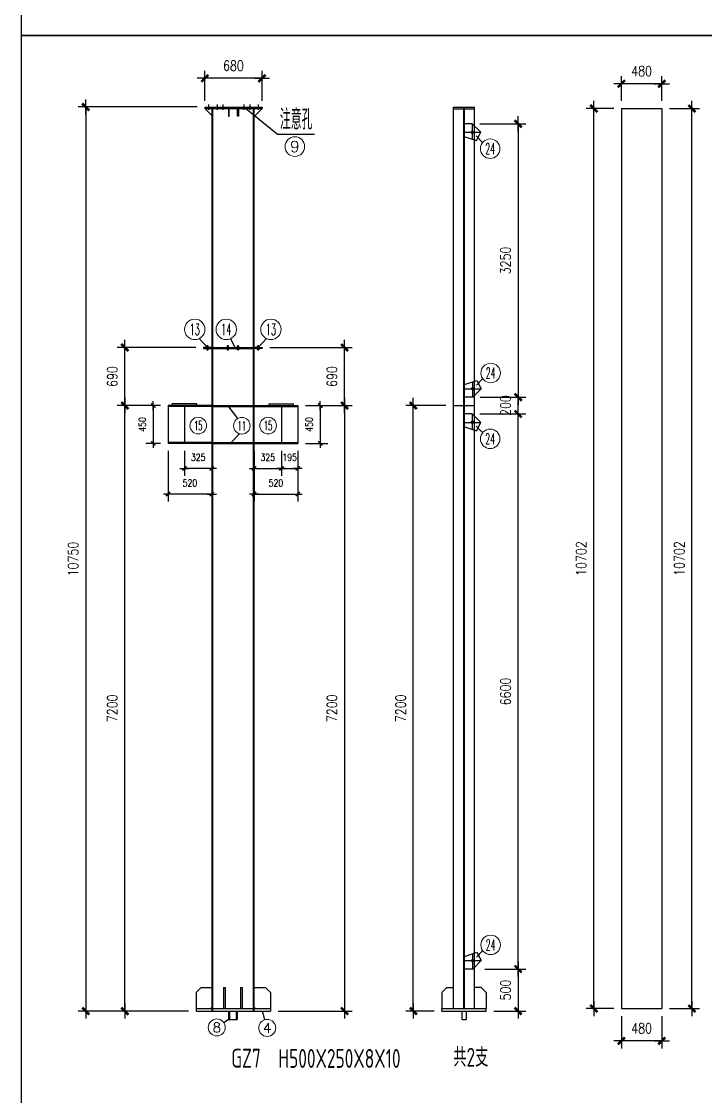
# Model space of a CAD drawing. Header units: millimetres. Extents: x 2451220 to 4527627, y -5186613 to -1639140.
# Drawn here: x 2483553 to 2491681, y -1788656 to -1775874 of the extents above; entities that cross this region are included whole.
import ezdxf
from ezdxf.enums import TextEntityAlignment as Align

# ---------------------------------------------------------------- set-up
doc = ezdxf.new("R2010")
doc.units = ezdxf.units.MM
doc.header["$LTSCALE"] = 1000
doc.header["$PDMODE"] = 34
doc.layers.add('钢架', color=7, linetype='Continuous', lineweight=25)
doc.styles.add('COMPLEX', font='COMPLEX')
doc.styles.add('DIM_FONT', font='simplex.shx', dxfattribs={"width": 0.8, "bigfont": 'hztxt.shx'})
doc.styles.add('hz', font='gbenor.shx', dxfattribs={"width": 0.75, "height": 100, "bigfont": 'gbcbig.shx'})
doc.styles.add('TSSD_Label', font='Tssdeng.shx', dxfattribs={"width": 0.7, "bigfont": 'hztxt.shx'})
doc.dimstyles.new('WGH(1)', dxfattribs={"dimscale": 1.2, "dimtxt": 100, "dimasz": 0.5, "dimexe": 75, "dimexo": 75, "dimgap": 75, "dimtad": 1, "dimdec": 0, "dimzin": 0, "dimdsep": 46, "dimtxsty": 'DIM_FONT', "dimblk1": '_DIMX', "dimblk2": '_DIMX', "dimsah": 1, "dimcen": 0.09, "dimclrd": 3, "dimclre": 3, "dimclrt": 7, "dimadec": 0, "dimazin": 0, "dimtfac": 1, "dimtdec": 0, "dimtix": 1, "dimtmove": 2, "dimatfit": 3, "dimldrblk": '_DIMX', "dimfxl": 1, "dimtolj": 1, "dimtzin": 0, "dimarcsym": 0})

# ---------------------------------------------------------------- blocks, each defined once
blk = doc.blocks.new('轴线标号')
at = {"lineweight": 13}
blk.add_circle((0, 0), 0.5, dxfattribs=at)
at = {"layer": '钢架', "lineweight": 13, "style": 'COMPLEX', "width": 1.041667}
blk.add_attdef('A', text='', height=0.56, dxfattribs=at).set_placement((-0.25, -0.28), (0.25, -0.28), align=Align.FIT)
blk = doc.blocks.new('_DIMX')
blk.add_line((-150, 0), (150, 0))
at = {"const_width": 50}
blk.add_lwpolyline([(-70, -70), (70, 70)], dxfattribs=at)
blk = doc.blocks.new('*D2250')
at = {"color": 3, "lineweight": -2}
for p, q in [((2485204, -1780441), (2485029, -1780441)), ((2485119, -1780442), (2485119, -1780891)), ((2485204, -1780891), (2485029, -1780891))]:
    blk.add_line(p, q, dxfattribs=at)
at = {"layer": 'Defpoints', "color": 0}
for p in [(2485294, -1780441), (2485119, -1780891), (2485294, -1780891)]:
    blk.add_point(p, dxfattribs=at)
at = {"color": 3, "lineweight": -2, "xscale": 0.36, "yscale": 0.36, "zscale": 0.36}
for p, rotation in [((2485119, -1780441), 90), ((2485119, -1780891), 270)]:
    blk.add_blockref('_DIMX', p, dxfattribs=dict(at, rotation=rotation))
at = {"color": 7, "insert": (2484987, -1780666), "char_height": 84, "attachment_point": 5, "rotation": 90, "style": 'DIM_FONT'}
blk.add_mtext('\\A1;450', dxfattribs=at)
blk = doc.blocks.new('*D2251')
at = {"color": 3, "lineweight": -2}
for p, q in [((2485489, -1780981), (2485489, -1781278)), ((2485814, -1780981), (2485814, -1781278)), ((2485489, -1781188), (2485489, -1781188)), ((2485814, -1781188), (2485489, -1781188)), ((2485815, -1781188), (2485815, -1781188))]:
    blk.add_line(p, q, dxfattribs=at)
at = {"layer": 'Defpoints', "color": 0}
for p in [(2485489, -1780891), (2485814, -1780891), (2485489, -1781188)]:
    blk.add_point(p, dxfattribs=at)
at = {"color": 3, "lineweight": -2, "xscale": 0.36, "yscale": 0.36, "zscale": 0.36}
blk.add_blockref('_DIMX', (2485489, -1781188), dxfattribs=at)
at = {"color": 3, "lineweight": -2, "xscale": 0.36, "yscale": 0.36, "zscale": 0.36, "rotation": 180}
blk.add_blockref('_DIMX', (2485814, -1781188), dxfattribs=at)
at = {"color": 7, "insert": (2485652, -1781056), "char_height": 84, "attachment_point": 5, "style": 'DIM_FONT'}
blk.add_mtext('\\A1;325', dxfattribs=at)
blk = doc.blocks.new('*D2252')
at = {"color": 3, "lineweight": -2}
for p, q in [((2485294, -1780981), (2485294, -1781583)), ((2485814, -1780981), (2485814, -1781583)), ((2485814, -1781493), (2485295, -1781493))]:
    blk.add_line(p, q, dxfattribs=at)
at = {"layer": 'Defpoints', "color": 0}
for p in [(2485294, -1780891), (2485814, -1780891), (2485294, -1781493)]:
    blk.add_point(p, dxfattribs=at)
at = {"color": 3, "lineweight": -2, "xscale": 0.36, "yscale": 0.36, "zscale": 0.36, "rotation": 180}
blk.add_blockref('_DIMX', (2485294, -1781493), dxfattribs=at)
at = {"color": 3, "lineweight": -2, "xscale": 0.36, "yscale": 0.36, "zscale": 0.36}
blk.add_blockref('_DIMX', (2485814, -1781493), dxfattribs=at)
at = {"color": 7, "insert": (2485554, -1781361), "char_height": 84, "attachment_point": 5, "style": 'DIM_FONT'}
blk.add_mtext('\\A1;520', dxfattribs=at)
blk = doc.blocks.new('*D2253')
at = {"color": 3, "lineweight": -2}
for p, q in [((2485731, -1776819), (2485731, -1776460)), ((2486411, -1776550), (2485732, -1776550)), ((2486411, -1776819), (2486411, -1776460))]:
    blk.add_line(p, q, dxfattribs=at)
at = {"layer": 'Defpoints', "color": 0}
for p in [(2485731, -1776550), (2485731, -1776909), (2486411, -1776909)]:
    blk.add_point(p, dxfattribs=at)
at = {"color": 3, "lineweight": -2, "xscale": 0.6, "yscale": 0.6, "zscale": 0.6, "rotation": 180}
blk.add_blockref('_DIMX', (2485731, -1776550), dxfattribs=at)
at = {"color": 3, "lineweight": -2, "xscale": 0.6, "yscale": 0.6, "zscale": 0.6}
blk.add_blockref('_DIMX', (2486411, -1776550), dxfattribs=at)
at = {"color": 7, "insert": (2486071, -1776400), "char_height": 120, "attachment_point": 5, "style": 'DIM_FONT'}
blk.add_mtext('\\A1;680', dxfattribs=at)
blk = doc.blocks.new('*D2254')
at = {"color": 3, "lineweight": -2}
for p, q in [((2487016, -1780441), (2487193, -1780441)), ((2487103, -1780442), (2487103, -1780891)), ((2486926, -1780891), (2487193, -1780891))]:
    blk.add_line(p, q, dxfattribs=at)
at = {"layer": 'Defpoints', "color": 0}
for p in [(2486926, -1780441), (2486836, -1780891), (2487103, -1780891)]:
    blk.add_point(p, dxfattribs=at)
at = {"color": 3, "lineweight": -2, "xscale": 0.36, "yscale": 0.36, "zscale": 0.36}
for p, rotation in [((2487103, -1780441), 90), ((2487103, -1780891), 270)]:
    blk.add_blockref('_DIMX', p, dxfattribs=dict(at, rotation=rotation))
at = {"color": 7, "insert": (2486971, -1780666), "char_height": 84, "attachment_point": 5, "rotation": 90, "style": 'DIM_FONT'}
blk.add_mtext('\\A1;450', dxfattribs=at)
blk = doc.blocks.new('*D2255')
at = {"color": 3, "lineweight": -2}
for p, q in [((2486316, -1780981), (2486316, -1781278)), ((2486641, -1780981), (2486641, -1781278)), ((2486316, -1781188), (2486316, -1781188)), ((2486316, -1781188), (2486641, -1781188)), ((2486642, -1781188), (2486642, -1781188))]:
    blk.add_line(p, q, dxfattribs=at)
at = {"layer": 'Defpoints', "color": 0}
for p in [(2486316, -1780891), (2486641, -1780891), (2486641, -1781188)]:
    blk.add_point(p, dxfattribs=at)
at = {"color": 3, "lineweight": -2, "xscale": 0.36, "yscale": 0.36, "zscale": 0.36}
blk.add_blockref('_DIMX', (2486316, -1781188), dxfattribs=at)
at = {"color": 3, "lineweight": -2, "xscale": 0.36, "yscale": 0.36, "zscale": 0.36, "rotation": 180}
blk.add_blockref('_DIMX', (2486641, -1781188), dxfattribs=at)
at = {"color": 7, "insert": (2486479, -1781056), "char_height": 84, "attachment_point": 5, "style": 'DIM_FONT'}
blk.add_mtext('\\A1;325', dxfattribs=at)
blk = doc.blocks.new('*D2256')
at = {"color": 3, "lineweight": -2}
for p, q in [((2486316, -1780981), (2486316, -1781583)), ((2486836, -1780981), (2486836, -1781583)), ((2486317, -1781493), (2486836, -1781493))]:
    blk.add_line(p, q, dxfattribs=at)
at = {"layer": 'Defpoints', "color": 0}
for p in [(2486316, -1780891), (2486836, -1780891), (2486836, -1781493)]:
    blk.add_point(p, dxfattribs=at)
at = {"color": 3, "lineweight": -2, "xscale": 0.36, "yscale": 0.36, "zscale": 0.36, "rotation": 180}
blk.add_blockref('_DIMX', (2486316, -1781493), dxfattribs=at)
at = {"color": 3, "lineweight": -2, "xscale": 0.36, "yscale": 0.36, "zscale": 0.36}
blk.add_blockref('_DIMX', (2486836, -1781493), dxfattribs=at)
at = {"color": 7, "insert": (2486576, -1781361), "char_height": 84, "attachment_point": 5, "style": 'DIM_FONT'}
blk.add_mtext('\\A1;520', dxfattribs=at)
blk = doc.blocks.new('*D2257')
at = {"color": 3, "lineweight": -2}
for p, q in [((2486926, -1780441), (2487482, -1780441)), ((2487392, -1780442), (2487392, -1787641)), ((2486603, -1787641), (2487482, -1787641))]:
    blk.add_line(p, q, dxfattribs=at)
at = {"layer": 'Defpoints', "color": 0}
for p in [(2486836, -1780441), (2486513, -1787641), (2487392, -1787641)]:
    blk.add_point(p, dxfattribs=at)
at = {"color": 3, "lineweight": -2, "xscale": 0.6, "yscale": 0.6, "zscale": 0.6}
for p, rotation in [((2487392, -1780441), 90), ((2487392, -1787641), 270)]:
    blk.add_blockref('_DIMX', p, dxfattribs=dict(at, rotation=rotation))
at = {"color": 7, "insert": (2487242, -1784041), "char_height": 120, "attachment_point": 5, "rotation": 90, "style": 'DIM_FONT'}
blk.add_mtext('\\A1;7200', dxfattribs=at)
blk = doc.blocks.new('*D492')
at = {"color": 3, "lineweight": -2}
for p, q in [((2485641, -1776891), (2484226, -1776891)), ((2484316, -1776892), (2484316, -1787641)), ((2485100, -1787641), (2484226, -1787641))]:
    blk.add_line(p, q, dxfattribs=at)
at = {"layer": 'Defpoints', "color": 0}
for p in [(2485731, -1776891), (2484316, -1787641), (2485190, -1787641)]:
    blk.add_point(p, dxfattribs=at)
at = {"color": 3, "lineweight": -2, "xscale": 0.6, "yscale": 0.6, "zscale": 0.6}
for p, rotation in [((2484316, -1776891), 90), ((2484316, -1787641), 270)]:
    blk.add_blockref('_DIMX', p, dxfattribs=dict(at, rotation=rotation))
at = {"color": 7, "insert": (2484166, -1782266), "char_height": 120, "attachment_point": 5, "rotation": 90, "style": 'DIM_FONT'}
blk.add_mtext('\\A1;10750', dxfattribs=at)
blk = doc.blocks.new('*D493')
at = {"color": 3, "lineweight": -2}
for p, q in [((2486641, -1780981), (2486641, -1781278)), ((2486836, -1780981), (2486836, -1781278)), ((2486641, -1781188), (2486641, -1781188)), ((2486641, -1781188), (2486836, -1781188)), ((2486837, -1781188), (2486837, -1781188))]:
    blk.add_line(p, q, dxfattribs=at)
at = {"layer": 'Defpoints', "color": 0}
for p in [(2486641, -1780891), (2486836, -1780891), (2486836, -1781188)]:
    blk.add_point(p, dxfattribs=at)
at = {"color": 3, "lineweight": -2, "xscale": 0.36, "yscale": 0.36, "zscale": 0.36}
blk.add_blockref('_DIMX', (2486641, -1781188), dxfattribs=at)
at = {"color": 3, "lineweight": -2, "xscale": 0.36, "yscale": 0.36, "zscale": 0.36, "rotation": 180}
blk.add_blockref('_DIMX', (2486836, -1781188), dxfattribs=at)
at = {"color": 7, "insert": (2486739, -1781056), "char_height": 84, "attachment_point": 5, "style": 'DIM_FONT'}
blk.add_mtext('\\A1;195', dxfattribs=at)
blk = doc.blocks.new('*D2258')
at = {"color": 3, "lineweight": -2}
for p, q in [((2486504, -1779751), (2487482, -1779751)), ((2487392, -1780441), (2487392, -1779752)), ((2487016, -1780441), (2487482, -1780441))]:
    blk.add_line(p, q, dxfattribs=at)
at = {"layer": 'Defpoints', "color": 0}
for p in [(2486414, -1779751), (2487392, -1779751), (2486926, -1780441)]:
    blk.add_point(p, dxfattribs=at)
at = {"color": 3, "lineweight": -2, "xscale": 0.6, "yscale": 0.6, "zscale": 0.6}
for p, rotation in [((2487392, -1779751), 90), ((2487392, -1780441), 270)]:
    blk.add_blockref('_DIMX', p, dxfattribs=dict(at, rotation=rotation))
at = {"color": 7, "insert": (2487242, -1780096), "char_height": 120, "attachment_point": 5, "rotation": 90, "style": 'DIM_FONT'}
blk.add_mtext('\\A1;690', dxfattribs=at)
blk = doc.blocks.new('*D2259')
at = {"color": 3, "lineweight": -2}
for p, q in [((2489000, -1777091), (2489545, -1777091)), ((2489455, -1777092), (2489455, -1780341)), ((2489005, -1780341), (2489545, -1780341))]:
    blk.add_line(p, q, dxfattribs=at)
at = {"layer": 'Defpoints', "color": 0}
for p in [(2488910, -1777091), (2488915, -1780341), (2489455, -1780341)]:
    blk.add_point(p, dxfattribs=at)
at = {"color": 3, "lineweight": -2, "xscale": 0.6, "yscale": 0.6, "zscale": 0.6}
for p, rotation in [((2489455, -1777091), 90), ((2489455, -1780341), 270)]:
    blk.add_blockref('_DIMX', p, dxfattribs=dict(at, rotation=rotation))
at = {"color": 7, "insert": (2489305, -1778716), "char_height": 120, "attachment_point": 5, "rotation": 90, "style": 'DIM_FONT'}
blk.add_mtext('\\A1;3250', dxfattribs=at)
blk = doc.blocks.new('*D494')
at = {"color": 3, "lineweight": -2}
for p, q in [((2489188, -1780341), (2489545, -1780341)), ((2489455, -1780341), (2489455, -1780340)), ((2489455, -1780541), (2489455, -1780341)), ((2489090, -1780541), (2489545, -1780541)), ((2489455, -1780542), (2489455, -1780542))]:
    blk.add_line(p, q, dxfattribs=at)
at = {"layer": 'Defpoints', "color": 0}
for p in [(2489098, -1780341), (2489455, -1780341), (2489000, -1780541)]:
    blk.add_point(p, dxfattribs=at)
at = {"color": 3, "lineweight": -2, "xscale": 0.6, "yscale": 0.6, "zscale": 0.6}
for p, rotation in [((2489455, -1780341), 270), ((2489455, -1780541), 90)]:
    blk.add_blockref('_DIMX', p, dxfattribs=dict(at, rotation=rotation))
at = {"color": 7, "insert": (2489305, -1780441), "char_height": 120, "attachment_point": 5, "rotation": 90, "style": 'DIM_FONT'}
blk.add_mtext('\\A1;200', dxfattribs=at)
blk = doc.blocks.new('*D2260')
at = {"color": 3, "lineweight": -2}
for p, q in [((2490682, -1787701), (2490682, -1788086)), ((2491162, -1787701), (2491162, -1788086)), ((2491161, -1787996), (2490682, -1787996))]:
    blk.add_line(p, q, dxfattribs=at)
at = {"layer": 'Defpoints', "color": 0}
for p in [(2490682, -1787611), (2491162, -1787611), (2490682, -1787996)]:
    blk.add_point(p, dxfattribs=at)
at = {"color": 3, "lineweight": -2, "xscale": 0.6, "yscale": 0.6, "zscale": 0.6, "rotation": 180}
blk.add_blockref('_DIMX', (2490682, -1787996), dxfattribs=at)
at = {"color": 3, "lineweight": -2, "xscale": 0.6, "yscale": 0.6, "zscale": 0.6}
blk.add_blockref('_DIMX', (2491162, -1787996), dxfattribs=at)
at = {"color": 7, "insert": (2490922, -1787846), "char_height": 120, "attachment_point": 5, "style": 'DIM_FONT'}
blk.add_mtext('\\A1;480', dxfattribs=at)
blk = doc.blocks.new('*D2261')
at = {"color": 3, "lineweight": -2}
for p, q in [((2490592, -1776909), (2490264, -1776909)), ((2490354, -1787611), (2490354, -1776910)), ((2490592, -1787611), (2490264, -1787611))]:
    blk.add_line(p, q, dxfattribs=at)
at = {"layer": 'Defpoints', "color": 0}
for p in [(2490354, -1776909), (2490682, -1776909), (2490682, -1787611)]:
    blk.add_point(p, dxfattribs=at)
at = {"color": 3, "lineweight": -2, "xscale": 0.6, "yscale": 0.6, "zscale": 0.6}
for p, rotation in [((2490354, -1776909), 90), ((2490354, -1787611), 270)]:
    blk.add_blockref('_DIMX', p, dxfattribs=dict(at, rotation=rotation))
at = {"color": 7, "insert": (2490204, -1782260), "char_height": 120, "attachment_point": 5, "rotation": 90, "style": 'DIM_FONT'}
blk.add_mtext('\\A1;10702', dxfattribs=at)
blk = doc.blocks.new('*D2262')
at = {"color": 3, "lineweight": -2}
for p, q in [((2491252, -1776909), (2491610, -1776909)), ((2491520, -1787611), (2491520, -1776910)), ((2491252, -1787611), (2491610, -1787611))]:
    blk.add_line(p, q, dxfattribs=at)
at = {"layer": 'Defpoints', "color": 0}
for p in [(2491162, -1776909), (2491520, -1776909), (2491162, -1787611)]:
    blk.add_point(p, dxfattribs=at)
at = {"color": 3, "lineweight": -2, "xscale": 0.6, "yscale": 0.6, "zscale": 0.6}
for p, rotation in [((2491520, -1776909), 90), ((2491520, -1787611), 270)]:
    blk.add_blockref('_DIMX', p, dxfattribs=dict(at, rotation=rotation))
at = {"color": 7, "insert": (2491370, -1782260), "char_height": 120, "attachment_point": 5, "rotation": 90, "style": 'DIM_FONT'}
blk.add_mtext('\\A1;10702', dxfattribs=at)
blk = doc.blocks.new('*D2304')
at = {"color": 3, "lineweight": -2}
for p, q in [((2485204, -1780441), (2484691, -1780441)), ((2484781, -1787641), (2484781, -1780442)), ((2485539, -1787641), (2484691, -1787641))]:
    blk.add_line(p, q, dxfattribs=at)
at = {"layer": 'Defpoints', "color": 0}
for p in [(2484781, -1780441), (2485294, -1780441), (2485629, -1787641)]:
    blk.add_point(p, dxfattribs=at)
at = {"color": 3, "lineweight": -2, "xscale": 0.6, "yscale": 0.6, "zscale": 0.6}
for p, rotation in [((2484781, -1780441), 90), ((2484781, -1787641), 270)]:
    blk.add_blockref('_DIMX', p, dxfattribs=dict(at, rotation=rotation))
at = {"color": 7, "insert": (2484631, -1784041), "char_height": 120, "attachment_point": 5, "rotation": 90, "style": 'DIM_FONT'}
blk.add_mtext('\\A1;7200', dxfattribs=at)
blk = doc.blocks.new('*D2305')
at = {"color": 3, "lineweight": -2}
for p, q in [((2485624, -1779751), (2484691, -1779751)), ((2484781, -1780441), (2484781, -1779752)), ((2485204, -1780441), (2484691, -1780441))]:
    blk.add_line(p, q, dxfattribs=at)
at = {"layer": 'Defpoints', "color": 0}
for p in [(2484781, -1779751), (2485714, -1779751), (2485294, -1780441)]:
    blk.add_point(p, dxfattribs=at)
at = {"color": 3, "lineweight": -2, "xscale": 0.6, "yscale": 0.6, "zscale": 0.6}
for p, rotation in [((2484781, -1779751), 90), ((2484781, -1780441), 270)]:
    blk.add_blockref('_DIMX', p, dxfattribs=dict(at, rotation=rotation))
at = {"color": 7, "insert": (2484631, -1780096), "char_height": 120, "attachment_point": 5, "rotation": 90, "style": 'DIM_FONT'}
blk.add_mtext('\\A1;690', dxfattribs=at)
blk = doc.blocks.new('*D2306')
at = {"color": 3, "lineweight": -2}
for p, q in [((2488596, -1780441), (2488119, -1780441)), ((2488209, -1787641), (2488209, -1780442)), ((2488456, -1787641), (2488119, -1787641))]:
    blk.add_line(p, q, dxfattribs=at)
at = {"layer": 'Defpoints', "color": 0}
for p in [(2488209, -1780441), (2488686, -1780441), (2488546, -1787641)]:
    blk.add_point(p, dxfattribs=at)
at = {"color": 3, "lineweight": -2, "xscale": 0.6, "yscale": 0.6, "zscale": 0.6}
for p, rotation in [((2488209, -1780441), 90), ((2488209, -1787641), 270)]:
    blk.add_blockref('_DIMX', p, dxfattribs=dict(at, rotation=rotation))
at = {"color": 7, "insert": (2488059, -1784041), "char_height": 120, "attachment_point": 5, "rotation": 90, "style": 'DIM_FONT'}
blk.add_mtext('\\A1;7200', dxfattribs=at)
blk = doc.blocks.new('*D503')
at = {"color": 3, "lineweight": -2}
for p, q in [((2489000, -1780541), (2489545, -1780541)), ((2489455, -1787141), (2489455, -1780542)), ((2489060, -1787141), (2489545, -1787141))]:
    blk.add_line(p, q, dxfattribs=at)
at = {"layer": 'Defpoints', "color": 0}
for p in [(2488910, -1780541), (2489455, -1780541), (2488970, -1787141)]:
    blk.add_point(p, dxfattribs=at)
at = {"color": 3, "lineweight": -2, "xscale": 0.6, "yscale": 0.6, "zscale": 0.6}
for p, rotation in [((2489455, -1780541), 90), ((2489455, -1787141), 270)]:
    blk.add_blockref('_DIMX', p, dxfattribs=dict(at, rotation=rotation))
at = {"color": 7, "insert": (2489305, -1783841), "char_height": 120, "attachment_point": 5, "rotation": 90, "style": 'DIM_FONT'}
blk.add_mtext('\\A1;6600', dxfattribs=at)
blk = doc.blocks.new('*D504')
at = {"color": 3, "lineweight": -2}
for p, q in [((2489166, -1787141), (2489545, -1787141)), ((2489455, -1787142), (2489455, -1787641)), ((2489166, -1787641), (2489545, -1787641))]:
    blk.add_line(p, q, dxfattribs=at)
at = {"layer": 'Defpoints', "color": 0}
for p in [(2489076, -1787141), (2489076, -1787641), (2489455, -1787641)]:
    blk.add_point(p, dxfattribs=at)
at = {"color": 3, "lineweight": -2, "xscale": 0.6, "yscale": 0.6, "zscale": 0.6}
for p, rotation in [((2489455, -1787141), 90), ((2489455, -1787641), 270)]:
    blk.add_blockref('_DIMX', p, dxfattribs=dict(at, rotation=rotation))
at = {"color": 7, "insert": (2489305, -1787391), "char_height": 120, "attachment_point": 5, "rotation": 90, "style": 'DIM_FONT'}
blk.add_mtext('\\A1;500', dxfattribs=at)
blk = doc.blocks.new('*D1135')
at = {"color": 3, "lineweight": -2}
for p, q in [((2490682, -1776819), (2490682, -1776525)), ((2491162, -1776819), (2491162, -1776525)), ((2491161, -1776615), (2490682, -1776615))]:
    blk.add_line(p, q, dxfattribs=at)
at = {"layer": 'Defpoints', "color": 0}
for p in [(2490682, -1776615), (2490682, -1776909), (2491162, -1776909)]:
    blk.add_point(p, dxfattribs=at)
at = {"color": 3, "lineweight": -2, "xscale": 0.6, "yscale": 0.6, "zscale": 0.6, "rotation": 180}
blk.add_blockref('_DIMX', (2490682, -1776615), dxfattribs=at)
at = {"color": 3, "lineweight": -2, "xscale": 0.6, "yscale": 0.6, "zscale": 0.6}
blk.add_blockref('_DIMX', (2491162, -1776615), dxfattribs=at)
at = {"color": 7, "insert": (2490922, -1776465), "char_height": 120, "attachment_point": 5, "style": 'DIM_FONT'}
blk.add_mtext('\\A1;480', dxfattribs=at)

msp = doc.modelspace()

# ---------------------------------------------------------------- linework, layer by layer
at = {"color": 2}
for p, q in [((2485731.3, -1776891.3), (2486411.3, -1776891.3)), ((2485731.3, -1776891.3), (2485731.3, -1776909.3)), ((2485731.3, -1776909.3), (2486411.3, -1776909.3)), ((2485776.3, -1776859.4), (2485776.3, -1776926)), ((2485876.3, -1776859.4), (2485876.3, -1776926)), ((2485946.3, -1776859.4), (2485946.3, -1776926)), ((2486196.3, -1776859.4), (2486196.3, -1776926)), ((2486266.3, -1776859.4), (2486266.3, -1776926)), ((2486366.3, -1776859.4), (2486366.3, -1776926)), ((2486411.3, -1776891.3), (2486411.3, -1776909.3)), ((2490681.8, -1776909.3), (2491161.8, -1776909.3))]:
    msp.add_line(p, q, dxfattribs=at)
for p, q in [((2485731.3, -1776909.3), (2485821.3, -1776999.3)), ((2485814.3, -1776909.3), (2485814.3, -1787641.3)), ((2485824.3, -1776909.3), (2485824.3, -1787641.3)), ((2486591.1, -1777214.4), (2486196.3, -1776891.3)), ((2486304.3, -1776909.3), (2486304.3, -1787641.3)), ((2486314.3, -1776909.3), (2486314.3, -1787641.3)), ((2486321.3, -1776999.3), (2486411.3, -1776909.3)), ((2488686.4, -1787611.3), (2488686.4, -1776891.3)), ((2488686.4, -1776891.3), (2488936.4, -1776891.3)), ((2488686.4, -1776911.3), (2488936.4, -1776911.3)), ((2488807.4, -1787611.3), (2488807.4, -1776891.3)), ((2488811.4, -1787611.3), (2488811.4, -1776891.3)), ((2488815.4, -1787611.3), (2488815.4, -1776891.3)), ((2488936.4, -1787611.3), (2488936.4, -1776891.3)), ((2490681.8, -1776909.3), (2490681.8, -1787611.3)), ((2491161.8, -1776909.3), (2491161.8, -1787611.3)), ((2488910.3, -1777091.2), (2488810.3, -1777091.2)), ((2488910.3, -1777091.2), (2488810.3, -1777091.2)), ((2488810.3, -1777191.2), (2489010.3, -1777191.2)), ((2488910.3, -1777091.2), (2488910.3, -1777274.5)), ((2488910.3, -1777091.2), (2489010.3, -1777191.2)), ((2488960.3, -1777291.2), (2489010.3, -1777191.2)), ((2486591.1, -1777214.4), (2487035.3, -1777214.4)), ((2488810.3, -1777241.2), (2488960.3, -1777291.2)), ((2489027.8, -1777307.7), (2488954.2, -1777234.2)), ((2485764.3, -1779751.3), (2485663.7, -1779644.6)), ((2485814.3, -1779751.3), (2485714.3, -1779751.3)), ((2485714.3, -1779751.3), (2485714.3, -1779761.3)), ((2485714.3, -1779761.3), (2485814.3, -1779761.3)), ((2485764.3, -1779721), (2485764.3, -1779786.3)), ((2485764.3, -1779751.3), (2485799.3, -1779751.3)), ((2485826.3, -1779751.3), (2486304.3, -1779751.3)), ((2485826.3, -1779761.3), (2486304.3, -1779761.3)), ((2486003.5, -1779721), (2486003.5, -1779786.3)), ((2486037.1, -1779645.1), (2486089.7, -1779751.3)), ((2486125.2, -1779721), (2486125.2, -1779786.3)), ((2486314.3, -1779751.3), (2486414.3, -1779751.3)), ((2486414.3, -1779761.3), (2486314.3, -1779761.3)), ((2486364.3, -1779751.3), (2486329.3, -1779751.3)), ((2486364.3, -1779751.3), (2486465, -1779644.6)), ((2486364.3, -1779721), (2486364.3, -1779786.3)), ((2486414.3, -1779751.3), (2486414.3, -1779761.3)), ((2488815.4, -1780191.3), (2488965.4, -1780141.3)), ((2489033, -1780124.7), (2488959.3, -1780198.2)), ((2488965.4, -1780141.3), (2489015.4, -1780241.3)), ((2488815.4, -1780241.3), (2489015.4, -1780241.3)), ((2488915.4, -1780341.3), (2488915.4, -1780158)), ((2488915.4, -1780341.3), (2489015.4, -1780241.3)), ((2488915.4, -1780341.3), (2488815.4, -1780341.3)), ((2485814.3, -1780441.3), (2485294.3, -1780441.3)), ((2485294.3, -1780441.3), (2485294.3, -1780891.3)), ((2485814.3, -1780453.3), (2485294.3, -1780453.3)), ((2485634.3, -1780421.3), (2485344.3, -1780421.3)), ((2485344.3, -1780441.3), (2485344.3, -1780421.3)), ((2485489.3, -1780453.3), (2485489.3, -1780879.3)), ((2485634.3, -1780441.3), (2485634.3, -1780421.3)), ((2485826.3, -1780441.3), (2486304.3, -1780441.3)), ((2485826.3, -1780451.3), (2486304.3, -1780451.3)), ((2486122.7, -1780594.2), (2486019.7, -1780459.7)), ((2486316.3, -1780441.3), (2486836.3, -1780441.3)), ((2486316.3, -1780453.3), (2486836.3, -1780453.3)), ((2486496.3, -1780421.3), (2486786.3, -1780421.3)), ((2486496.3, -1780441.3), (2486496.3, -1780421.3)), ((2486641.3, -1780453.3), (2486641.3, -1780879.3)), ((2486786.3, -1780441.3), (2486786.3, -1780421.3)), ((2486836.3, -1780441.3), (2486836.3, -1780891.3)), ((2488686.4, -1780441.3), (2488936.4, -1780441.3)), ((2488910.3, -1780541.3), (2488810.3, -1780541.3)), ((2488910.3, -1780541.3), (2488810.3, -1780541.3)), ((2488810.3, -1780641.3), (2489010.3, -1780641.3)), ((2488910.3, -1780541.3), (2488910.3, -1780724.6)), ((2488910.3, -1780541.3), (2489010.3, -1780641.3)), ((2488960.3, -1780741.3), (2489010.3, -1780641.3)), ((2486144.7, -1780775.8), (2486033.6, -1780891.3)), ((2488810.3, -1780691.3), (2488960.3, -1780741.3)), ((2489027.8, -1780757.8), (2488954.2, -1780684.4)), ((2485814.3, -1780879.3), (2485294.3, -1780879.3)), ((2485814.3, -1780891.3), (2485294.3, -1780891.3)), ((2485826.3, -1780881.3), (2486304.3, -1780881.3)), ((2485826.3, -1780891.3), (2486304.3, -1780891.3)), ((2486316.3, -1780879.3), (2486836.3, -1780879.3)), ((2486316.3, -1780891.3), (2486836.3, -1780891.3)), ((2489033, -1786924.7), (2488959.3, -1786998.2)), ((2488815.4, -1786991.3), (2488965.4, -1786941.3)), ((2488815.4, -1787041.3), (2489015.4, -1787041.3)), ((2488915.4, -1787141.3), (2488915.4, -1786958)), ((2488915.4, -1787141.3), (2489015.4, -1787041.3)), ((2488965.4, -1786941.3), (2489015.4, -1787041.3)), ((2488915.4, -1787141.3), (2488815.4, -1787141.3)), ((2485629.3, -1787421.3), (2485689.3, -1787361.3)), ((2485629.3, -1787421.3), (2485629.3, -1787611.3)), ((2485689.3, -1787361.3), (2485824.3, -1787361.3)), ((2485954.3, -1787361.3), (2485954.3, -1787611.3)), ((2485954.3, -1787361.3), (2485974.3, -1787361.3)), ((2485974.3, -1787361.3), (2485974.3, -1787611.3)), ((2486154.3, -1787361.3), (2486154.3, -1787611.3)), ((2486154.3, -1787361.3), (2486174.3, -1787361.3)), ((2486174.3, -1787361.3), (2486174.3, -1787611.3)), ((2486304.3, -1787361.3), (2486453.3, -1787361.3)), ((2486453.3, -1787361.3), (2486513.3, -1787421.3)), ((2486513.3, -1787421.3), (2486513.3, -1787611.3)), ((2488546.4, -1787421.3), (2488606.4, -1787361.3)), ((2488546.4, -1787421.3), (2488546.4, -1787611.3)), ((2488606.4, -1787361.3), (2488686.4, -1787361.3)), ((2489016.4, -1787361.3), (2488936.4, -1787361.3)), ((2489076.4, -1787421.3), (2489016.4, -1787361.3)), ((2489076.4, -1787421.3), (2489076.4, -1787611.3)), ((2485629.3, -1787611.3), (2485629.3, -1787641.3)), ((2485629.3, -1787611.3), (2486513.3, -1787611.3)), ((2485629.3, -1787641.3), (2486513.3, -1787641.3)), ((2485764.3, -1787611.3), (2486364.3, -1787611.3)), ((2485764.3, -1787641.3), (2486364.3, -1787641.3)), ((2485799.3, -1787611.3), (2485814.3, -1787596.3)), ((2485814.3, -1787611.3), (2486328.3, -1787611.3)), ((2485814.3, -1787611.3), (2486328.3, -1787611.3)), ((2485814.3, -1787641.3), (2486328.3, -1787641.3)), ((2485814.3, -1787641.3), (2486328.3, -1787641.3)), ((2486014.3, -1787641.3), (2486014.3, -1787741.3)), ((2486014.3, -1787641.3), (2486114.3, -1787641.3)), ((2486014.3, -1787641.3), (2486014.3, -1787741.3)), ((2486024.3, -1787641.3), (2486024.3, -1787741.3)), ((2486024.3, -1787641.3), (2486024.3, -1787741.3)), ((2486104.3, -1787641.3), (2486104.3, -1787741.3)), ((2486104.3, -1787641.3), (2486104.3, -1787741.3)), ((2486114.3, -1787641.3), (2486114.3, -1787741.3)), ((2486114.3, -1787641.3), (2486114.3, -1787741.3)), ((2486329.3, -1787611.3), (2486314.3, -1787596.3)), ((2486443.1, -1787745.2), (2486414.7, -1787641.3)), ((2486513.3, -1787611.3), (2486513.3, -1787641.3)), ((2488546.4, -1787641.3), (2488546.4, -1787611.3)), ((2488546.4, -1787611.3), (2489076.4, -1787611.3)), ((2488546.4, -1787641.3), (2489076.4, -1787641.3)), ((2488786.4, -1787641.3), (2488786.4, -1787741.3)), ((2488836.4, -1787641.3), (2488836.4, -1787741.3)), ((2489076.4, -1787641.3), (2489076.4, -1787611.3)), ((2489076.4, -1787641.3), (2489076.4, -1787611.3)), ((2490681.8, -1787611.3), (2491161.8, -1787611.3)), ((2490681.8, -1787611.3), (2491161.8, -1787611.3)), ((2490681.8, -1787611.3), (2491161.8, -1787611.3)), ((2490681.8, -1787611.3), (2491161.8, -1787611.3)), ((2486014.3, -1787741.3), (2485957.6, -1787779.1)), ((2486014.3, -1787741.3), (2486114.3, -1787741.3)), ((2486014.3, -1787741.3), (2486114.3, -1787741.3)), ((2488786.4, -1787741.3), (2488836.4, -1787741.3))]:
    msp.add_line(p, q)
for points in [[(2499972, -1776042.3), (2483552.7, -1776042.3), (2483552.7, -1763085.3), (2499972, -1763085.3)], [(2499972, -1788999.2), (2483552.7, -1788999.2), (2483552.7, -1776042.3), (2499972, -1776042.3)], [(2486011.3, -1776999.3), (2486021.3, -1776999.3), (2486021.3, -1776909.3), (2486011.3, -1776909.3)], [(2486011.3, -1776999.3), (2486021.3, -1776999.3), (2486021.3, -1776909.3), (2486011.3, -1776909.3)], [(2486131.3, -1776999.3), (2486121.3, -1776999.3), (2486121.3, -1776909.3), (2486131.3, -1776909.3)], [(2486131.3, -1776999.3), (2486121.3, -1776999.3), (2486121.3, -1776909.3), (2486131.3, -1776909.3)], [(2485771.9, -1779729.8), (2485756.2, -1779729.8), (2485756.2, -1779777.6), (2485771.9, -1779777.6)], [(2486011, -1779729.8), (2485995.3, -1779729.8), (2485995.3, -1779777.6), (2486011, -1779777.6)], [(2486117.6, -1779729.8), (2486133.3, -1779729.8), (2486133.3, -1779777.6), (2486117.6, -1779777.6)], [(2486356.7, -1779729.8), (2486372.4, -1779729.8), (2486372.4, -1779777.6), (2486356.7, -1779777.6)]]:
    msp.add_lwpolyline(points, close=True)
for centre in [(2488910.3, -1777191.2), (2488915.4, -1780241.3), (2488910.3, -1780641.3), (2488915.4, -1787041.3)]:
    msp.add_circle(centre, 15)

# ---------------------------------------------------------------- block references
ref = msp.add_blockref('轴线标号', (2486801.4, -1777361.6), dxfattribs=dict(xscale=-232.4988107294776, yscale=232.4988107294776, zscale=232.4988107293054))
ref.add_attrib('A', '9', dxfattribs={"layer": '钢架', "lineweight": 13, "height": 130.2, "style": 'COMPLEX', "width": 1.339286}).set_placement((2486743.2, -1777426.7), (2486859.5, -1777426.7), align=Align.FIT)
ref = msp.add_blockref('轴线标号', (2489122.3, -1777386.8), dxfattribs=dict(xscale=232.0951669607311, yscale=232.0951669607311, zscale=232.0951669606781, rotation=180))
ref.add_attrib('A', '24', dxfattribs={"layer": '钢架', "lineweight": 13, "height": 129.97, "style": 'COMPLEX', "width": 0.520833}).set_placement((2489064.3, -1777451.8), (2489180.4, -1777451.8), align=Align.FIT)
ref = msp.add_blockref('轴线标号', (2485611.7, -1779535.2), dxfattribs=dict(xscale=242.1862611765973, yscale=242.1862611765973, zscale=242.1862611763598))
ref.add_attrib('A', '13', dxfattribs={"layer": '钢架', "lineweight": 13, "height": 135.62, "style": 'COMPLEX', "width": 0.646552}).set_placement((2485551.2, -1779603), (2485672.3, -1779603), align=Align.FIT)
ref = msp.add_blockref('轴线标号', (2485986.2, -1779535.2), dxfattribs=dict(xscale=242.1862611765973, yscale=242.1862611765973, zscale=242.1862611763598))
ref.add_attrib('A', '14', dxfattribs={"layer": '钢架', "lineweight": 13, "height": 135.62, "style": 'COMPLEX', "width": 0.604839}).set_placement((2485925.7, -1779603), (2486046.8, -1779603), align=Align.FIT)
ref = msp.add_blockref('轴线标号', (2486516.9, -1779535.2), dxfattribs=dict(xscale=-242.1862611761317, yscale=242.1862611765973, zscale=242.1862611763598))
ref.add_attrib('A', '13', dxfattribs={"layer": '钢架', "lineweight": 13, "height": 135.62, "style": 'COMPLEX', "width": 0.646552}).set_placement((2486456.3, -1779603), (2486577.4, -1779603), align=Align.FIT)
ref = msp.add_blockref('轴线标号', (2489127.5, -1780053.9), dxfattribs=dict(xscale=-232.0951669607311, yscale=232.0951669607311, zscale=232.0951669606781))
ref.add_attrib('A', '24', dxfattribs={"layer": '钢架', "lineweight": 13, "height": 129.97, "style": 'COMPLEX', "width": 0.520833}).set_placement((2489069.4, -1780118.9), (2489185.5, -1780118.9), align=Align.FIT)
ref = msp.add_blockref('轴线标号', (2485652.9, -1780679.7), dxfattribs=dict(xscale=-197.7854466270655, yscale=197.7854466270655, zscale=197.7854466273605))
ref.add_attrib('A', '15', dxfattribs={"layer": '钢架', "lineweight": 13, "height": 110.76, "style": 'COMPLEX', "width": 0.646552}).set_placement((2485603.5, -1780735.1), (2485702.4, -1780735.1), align=Align.FIT)
ref = msp.add_blockref('轴线标号', (2486171, -1780680.5), dxfattribs=dict(xscale=-197.7854466270655, yscale=197.7854466270655, zscale=197.7854466273605))
ref.add_attrib('A', '11', dxfattribs={"layer": '钢架', "lineweight": 13, "height": 110.76, "style": 'COMPLEX', "width": 0.78125}).set_placement((2486121.6, -1780735.9), (2486220.5, -1780735.9), align=Align.FIT)
ref = msp.add_blockref('轴线标号', (2486483.7, -1780679.7), dxfattribs=dict(xscale=-197.7854466270655, yscale=197.7854466270655, zscale=197.7854466273605))
ref.add_attrib('A', '15', dxfattribs={"layer": '钢架', "lineweight": 13, "height": 110.76, "style": 'COMPLEX', "width": 0.646552}).set_placement((2486434.3, -1780735.1), (2486533.2, -1780735.1), align=Align.FIT)
ref = msp.add_blockref('轴线标号', (2489122.3, -1780836.9), dxfattribs=dict(xscale=232.0951669607311, yscale=232.0951669607311, zscale=232.0951669606781, rotation=180))
ref.add_attrib('A', '24', dxfattribs={"layer": '钢架', "lineweight": 13, "height": 129.97, "style": 'COMPLEX', "width": 0.520833}).set_placement((2489064.3, -1780901.9), (2489180.4, -1780901.9), align=Align.FIT)
ref = msp.add_blockref('轴线标号', (2489127.5, -1786853.9), dxfattribs=dict(xscale=-232.0951669607311, yscale=232.0951669607311, zscale=232.0951669606781))
ref.add_attrib('A', '24', dxfattribs={"layer": '钢架', "lineweight": 13, "height": 129.97, "style": 'COMPLEX', "width": 0.520833}).set_placement((2489069.4, -1786918.9), (2489185.5, -1786918.9), align=Align.FIT)
ref = msp.add_blockref('轴线标号', (2485873.7, -1787835), dxfattribs=dict(xscale=-201.8218843135983, yscale=201.8218843135983, zscale=201.8218843136332))
ref.add_attrib('A', '8', dxfattribs={"layer": '钢架', "lineweight": 13, "height": 113, "style": 'COMPLEX', "width": 1.339286}).set_placement((2485823.2, -1787891.5), (2485924.1, -1787891.5), align=Align.FIT)
ref = msp.add_blockref('轴线标号', (2486473.5, -1787841.4), dxfattribs=dict(xscale=-201.8218843135983, yscale=201.8218843135983, zscale=201.8218843136332))
ref.add_attrib('A', '4', dxfattribs={"layer": '钢架', "lineweight": 13, "height": 113, "style": 'COMPLEX', "width": 1.171875}).set_placement((2486423, -1787897.9), (2486524, -1787897.9), align=Align.FIT)

# ---------------------------------------------------------------- texts
at = {"color": 0, "style": 'TSSD_Label', "width": 0.7}
for s, height, p in [('共2支', 224.35, (2488684.2, -1788302.7)), ('GZ7', 224.35, (2486046.1, -1788313.2)), ('H500X250X8X10', 224.347, (2486603.2, -1788316.2))]:
    msp.add_text(s, height=height, dxfattribs=at).set_placement(p)
at = {"layer": '钢架', "lineweight": 13, "insert": (2486623, -1776919.3), "char_height": 238.88, "width": 978.981, "attachment_point": 1, "style": 'hz'}
msp.add_mtext('注意孔', dxfattribs=at)

# ---------------------------------------------------------------- dimensions: what is measured, and where the dimension line sits
for base, p1, p2, picture, middle in [((2485731.3, -1776550.3), (2486411.3, -1776909.3), (2485731.3, -1776909.3), '*D2253', (2486071.3, -1776400.3)), ((2490681.8, -1776615), (2491161.8, -1776909.3), (2490681.8, -1776909.3), '*D1135', (2490921.8, -1776465)), ((2490681.8, -1787996.5), (2491161.8, -1787611.3), (2490681.8, -1787611.3), '*D2260', (2490921.8, -1787846.5))]:
    dim = msp.add_linear_dim(base=base, p1=p1, p2=p2, dimstyle='WGH(1)')
    dim.commit()
    dim.dimension.update_dxf_attribs({"geometry": picture, "text_midpoint": middle})
for base, p1, p2, picture, middle in [((2484316.2, -1787641.3), (2485731.3, -1776891.3), (2485190.1, -1787641.3), '*D492', (2484166.2, -1782266.3)), ((2490354, -1776909.3), (2490681.8, -1787611.3), (2490681.8, -1776909.3), '*D2261', (2490204, -1782260.3)), ((2491520.3, -1776909.3), (2491161.8, -1787611.3), (2491161.8, -1776909.3), '*D2262', (2491370.3, -1782260.3)), ((2489455, -1780341.3), (2488910.3, -1777091.2), (2488915.4, -1780341.3), '*D2259', (2489305, -1778716.2)), ((2484781.2, -1779751.3), (2485294.3, -1780441.3), (2485714.3, -1779751.3), '*D2305', (2484631.2, -1780096.3)), ((2487392.1, -1779751.3), (2486926.3, -1780441.3), (2486414.3, -1779751.3), '*D2258', (2487242.1, -1780096.3)), ((2489455, -1780341.3), (2489000.3, -1780541.3), (2489097.6, -1780341.3), '*D494', (2489305, -1780441.3)), ((2484781.2, -1780441.3), (2485629.3, -1787641.3), (2485294.3, -1780441.3), '*D2304', (2484631.2, -1784041.3)), ((2487392.1, -1787641.3), (2486836.3, -1780441.3), (2486513.3, -1787641.3), '*D2257', (2487242.1, -1784041.3)), ((2488208.7, -1780441.3), (2488546.4, -1787641.3), (2488686.4, -1780441.3), '*D2306', (2488058.7, -1784041.3)), ((2489455, -1780541.3), (2488969.7, -1787141.3), (2488910.3, -1780541.3), '*D503', (2489305, -1783841.3)), ((2489455, -1787641.3), (2489076.4, -1787141.3), (2489076.4, -1787641.3), '*D504', (2489305, -1787391.3))]:
    dim = msp.add_linear_dim(base=base, p1=p1, p2=p2, angle=90, dimstyle='WGH(1)')
    dim.commit()
    dim.dimension.update_dxf_attribs({"geometry": picture, "text_midpoint": middle})
for base, p1, p2, angle, picture, middle in [((2485119.4, -1780891.3), (2485294.3, -1780441.3), (2485294.3, -1780891.3), 90, '*D2250', (2484987.4, -1780666.3)), ((2487102.8, -1780891.3), (2486926.3, -1780441.3), (2486836.3, -1780891.3), 90, '*D2254', (2486970.8, -1780666.3)), ((2485294.3, -1781493.5), (2485814.3, -1780891.3), (2485294.3, -1780891.3), 180, '*D2252', (2485554.3, -1781361.5)), ((2485489.3, -1781188.3), (2485814.3, -1780891.3), (2485489.3, -1780891.3), 180, '*D2251', (2485651.8, -1781056.3))]:
    dim = msp.add_linear_dim(base=base, p1=p1, p2=p2, angle=angle, dimstyle='WGH(1)', override={"dimtxt": 70, "dimasz": 0.3})
    dim.commit()
    dim.dimension.update_dxf_attribs({"geometry": picture, "text_midpoint": middle})
for base, p1, p2, picture, middle in [((2486641.3, -1781188.3), (2486316.3, -1780891.3), (2486641.3, -1780891.3), '*D2255', (2486478.8, -1781056.3)), ((2486836.3, -1781493.5), (2486316.3, -1780891.3), (2486836.3, -1780891.3), '*D2256', (2486576.3, -1781361.5)), ((2486836.3, -1781188.3), (2486641.3, -1780891.3), (2486836.3, -1780891.3), '*D493', (2486738.8, -1781056.3))]:
    dim = msp.add_linear_dim(base=base, p1=p1, p2=p2, dimstyle='WGH(1)', override={"dimtxt": 70, "dimasz": 0.3})
    dim.commit()
    dim.dimension.update_dxf_attribs({"geometry": picture, "text_midpoint": middle})

doc.saveas('drawing.dxf')
